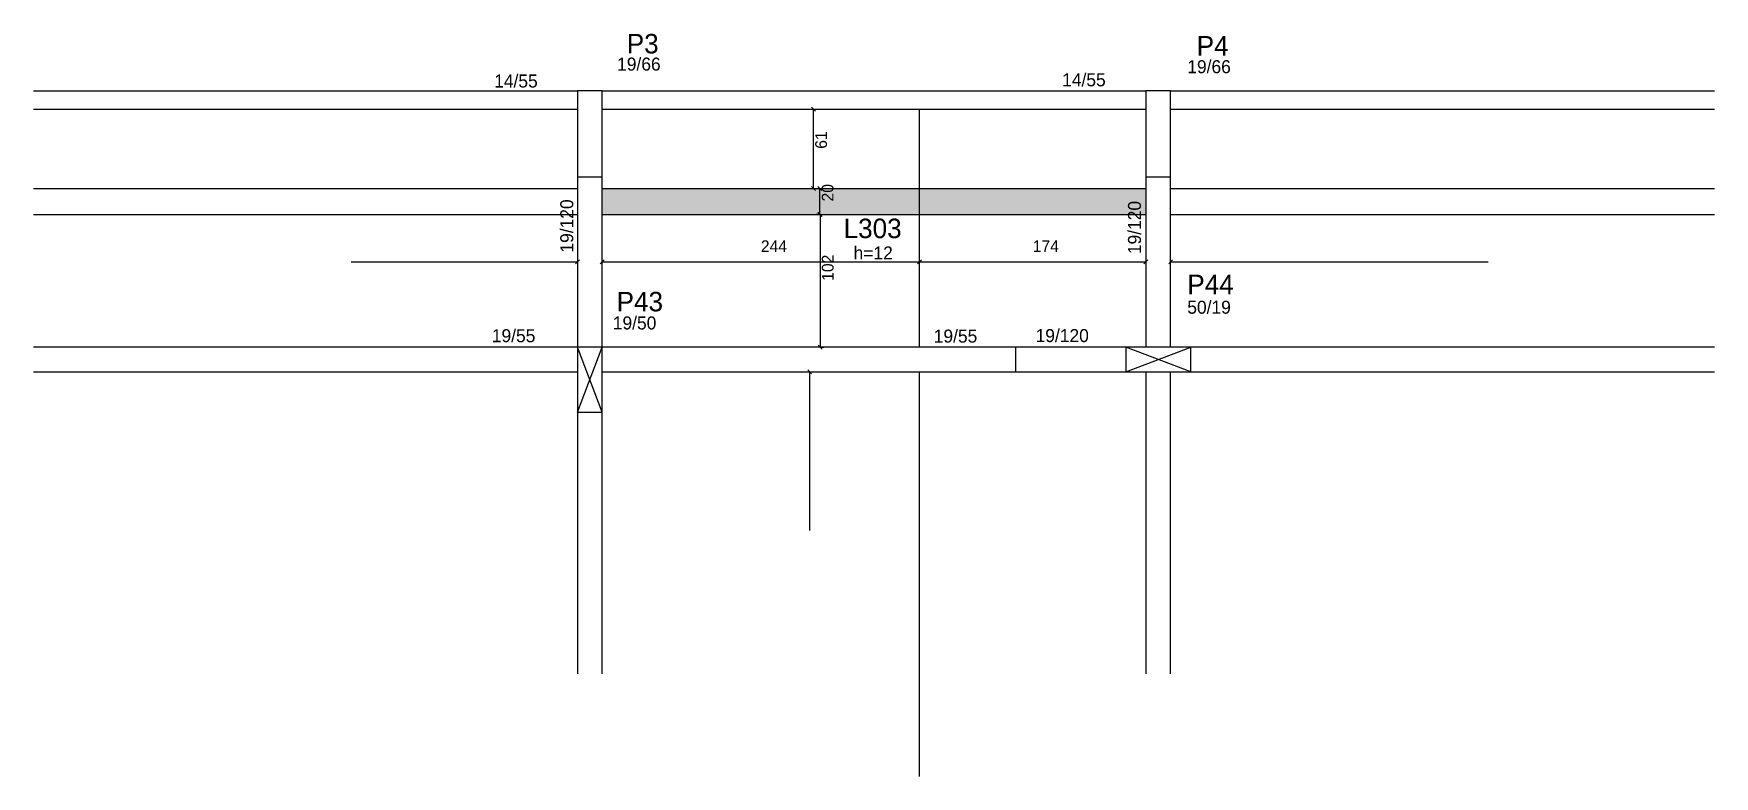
# Model space of a CAD drawing. Header units: metres. Extents: x 3167 to 4459, y 2281 to 2852.
import ezdxf

# ---------------------------------------------------------------- set-up
doc = ezdxf.new("R2010")
doc.units = ezdxf.units.M
for name, color, linetype in [('1', 7, 'Continuous'), ('3', 7, 'Continuous'), ('4', 7, 'Continuous'), ('7', 7, 'Continuous'), ('Hachura', 7, 'Continuous'), ('Painéis', 7, 'Continuous')]:
    doc.layers.add(name, color=color, linetype=linetype)

msp = doc.modelspace()

# ---------------------------------------------------------------- hatches: boundary and pattern name
at = {"layer": 'Hachura'}
h = msp.add_hatch(color=7, dxfattribs=at)
h.dxf.hatch_style = 1
h.paths.add_polyline_path([(3604.1, 2712.9), (4022.1, 2712.9), (4022.1, 2732.9), (3604.1, 2732.9), (3604.1, 2712.9)])

# ---------------------------------------------------------------- linework, layer by layer
at = {"layer": '1', "color": 1, "lineweight": 25}
for p, q in [((3585.1, 2560.9), (3604.1, 2610.9)), ((3604.1, 2560.9), (3585.1, 2610.9)), ((4006.6, 2591.9), (4056.6, 2610.9)), ((4056.6, 2591.9), (4006.6, 2610.9))]:
    msp.add_line(p, q, dxfattribs=at)
at = {"layer": '3', "color": 3, "lineweight": 25}
for p, q in [((3167.1, 2807.9), (3585.1, 2807.9)), ((3604.1, 2807.9), (4022.1, 2807.9)), ((4041.1, 2807.9), (4459.1, 2807.9)), ((3167.1, 2793.9), (3585.1, 2793.9)), ((3604.1, 2793.9), (4022.1, 2793.9)), ((4041.1, 2793.9), (4459.1, 2793.9)), ((3922.1, 2591.9), (3922.1, 2610.9))]:
    msp.add_line(p, q, dxfattribs=at)
for points in [[(3585.1, 2741.9), (3585.1, 2610.9)], [(3604.1, 2610.9), (3604.1, 2741.9)], [(4022.1, 2741.9), (4022.1, 2610.9)], [(4041.1, 2610.9), (4041.1, 2741.9)], [(3585.1, 2610.9), (3167.1, 2610.9)], [(4006.6, 2610.9), (3604.1, 2610.9)], [(4459.1, 2610.9), (4056.6, 2610.9)], [(3167.1, 2591.9), (3585.1, 2591.9)], [(3585.1, 2591.9), (3585.1, 2359.9)], [(3604.1, 2591.9), (4006.6, 2591.9)], [(3604.1, 2359.9), (3604.1, 2591.9)], [(4022.1, 2591.9), (4022.1, 2359.9)], [(4041.1, 2359.9), (4041.1, 2591.9)], [(4056.6, 2591.9), (4459.1, 2591.9)]]:
    msp.add_lwpolyline(points, dxfattribs=at)
at = {"layer": '7', "color": 7, "lineweight": 25}
for points in [[(3585.1, 2741.9), (3604.1, 2741.9), (3604.1, 2807.9), (3585.1, 2807.9), (3585.1, 2741.9)], [(4022.1, 2741.9), (4041.1, 2741.9), (4041.1, 2807.9), (4022.1, 2807.9), (4022.1, 2741.9)], [(3585.1, 2560.9), (3604.1, 2560.9), (3604.1, 2610.9), (3585.1, 2610.9), (3585.1, 2560.9)], [(4006.6, 2591.9), (4056.6, 2591.9), (4056.6, 2610.9), (4006.6, 2610.9), (4006.6, 2591.9)]]:
    msp.add_lwpolyline(points, dxfattribs=at)
at = {"layer": 'Painéis', "color": 0, "lineweight": 25}
for p, q in [((3768, 2792.4), (3765, 2795.4)), ((3765, 2734.4), (3768, 2731.4)), ((3773, 2731.4), (3770, 2734.4)), ((3770, 2714.4), (3773, 2711.4)), ((3773.1, 2711.4), (3770.1, 2714.4)), ((3583.6, 2674.9), (3586.6, 2677.9)), ((3605.6, 2677.9), (3602.6, 2674.9)), ((3846.6, 2674.9), (3849.6, 2677.9)), ((3849.6, 2677.9), (3846.6, 2674.9)), ((4020.6, 2674.9), (4023.6, 2677.9)), ((4042.6, 2677.9), (4039.6, 2674.9)), ((3770.1, 2612.4), (3773.1, 2609.4)), ((3765.1, 2590.4), (3762.1, 2593.4))]:
    msp.add_line(p, q, dxfattribs=at)
at = {"layer": 'Painéis', "color": 4, "lineweight": 25}
for p, q in [((3766.5, 2732.9), (3766.5, 2793.9)), ((3771.5, 2712.9), (3771.5, 2732.9)), ((3771, 2712.9), (3768.6, 2712.9)), ((3769.5, 2712.9), (3774.5, 2712.9)), ((3771.6, 2712.9), (3771.6, 2610.9)), ((3411.1, 2676.4), (3585.1, 2676.4)), ((3604.1, 2676.4), (3848.1, 2676.4)), ((3848.1, 2676.4), (4022.1, 2676.4)), ((4041.1, 2676.4), (4285.1, 2676.4)), ((3771.9, 2610.9), (3774.6, 2610.9)), ((3763.6, 2591.9), (3763.6, 2469.9))]:
    msp.add_line(p, q, dxfattribs=at)
at = {"layer": 'Painéis', "color": 200, "lineweight": 25}
for p, q in [((3848.1, 2610.9), (3848.1, 2793.9)), ((3167.1, 2732.9), (3585.1, 2732.9)), ((3604.1, 2732.9), (4022.1, 2732.9)), ((4041.1, 2732.9), (4459.1, 2732.9)), ((3167.1, 2712.9), (3585.1, 2712.9)), ((3604.1, 2712.9), (4022.1, 2712.9)), ((4041.1, 2712.9), (4459.1, 2712.9)), ((3848.1, 2280.9), (3848.1, 2591.9))]:
    msp.add_line(p, q, dxfattribs=at)

# ---------------------------------------------------------------- texts
at = {"layer": '3', "color": 3, "lineweight": 25}
for s, p in [('19/66', (3615.6, 2823.5)), ('19/66', (4053.9, 2821.5)), ('14/55', (3521.1, 2810.5)), ('14/55', (3957.7, 2811.4)), ('h=12', (3797.4, 2678.3)), ('50/19', (4053.9, 2636.6)), ('19/55', (3519.3, 2614.7)), ('19/50', (3612.3, 2624.5)), ('19/55', (3859, 2614.4)), ('19/120', (3937.3, 2614.8))]:
    msp.add_text(s, height=10, dxfattribs=at).set_placement(p)
for p in [(3581.9, 2683.6), (4018.3, 2682.4)]:
    msp.add_text('19/120', height=10, rotation=90, dxfattribs=at).set_placement(p)
at = {"layer": '4', "color": 4, "lineweight": 25}
for s, p in [('P3', (3623, 2836.7)), ('P4', (4061.1, 2835.1)), ('L303', (3789.7, 2694.7)), ('P44', (4053.9, 2651.6)), ('P43', (3615.2, 2638.4))]:
    msp.add_text(s, height=15, dxfattribs=at).set_placement(p)
at = {"layer": 'Painéis', "color": 240, "lineweight": 25}
for s, p in [('61', (3776.9, 2763.4)), ('20', (3781.9, 2722.9)), ('102', (3782, 2661.9))]:
    msp.add_text(s, height=9, rotation=90, dxfattribs=at).set_placement(p)
for s, p in [('244', (3726.1, 2684)), ('174', (3935.1, 2684))]:
    msp.add_text(s, height=9, dxfattribs=at).set_placement(p)

doc.saveas('drawing.dxf')
